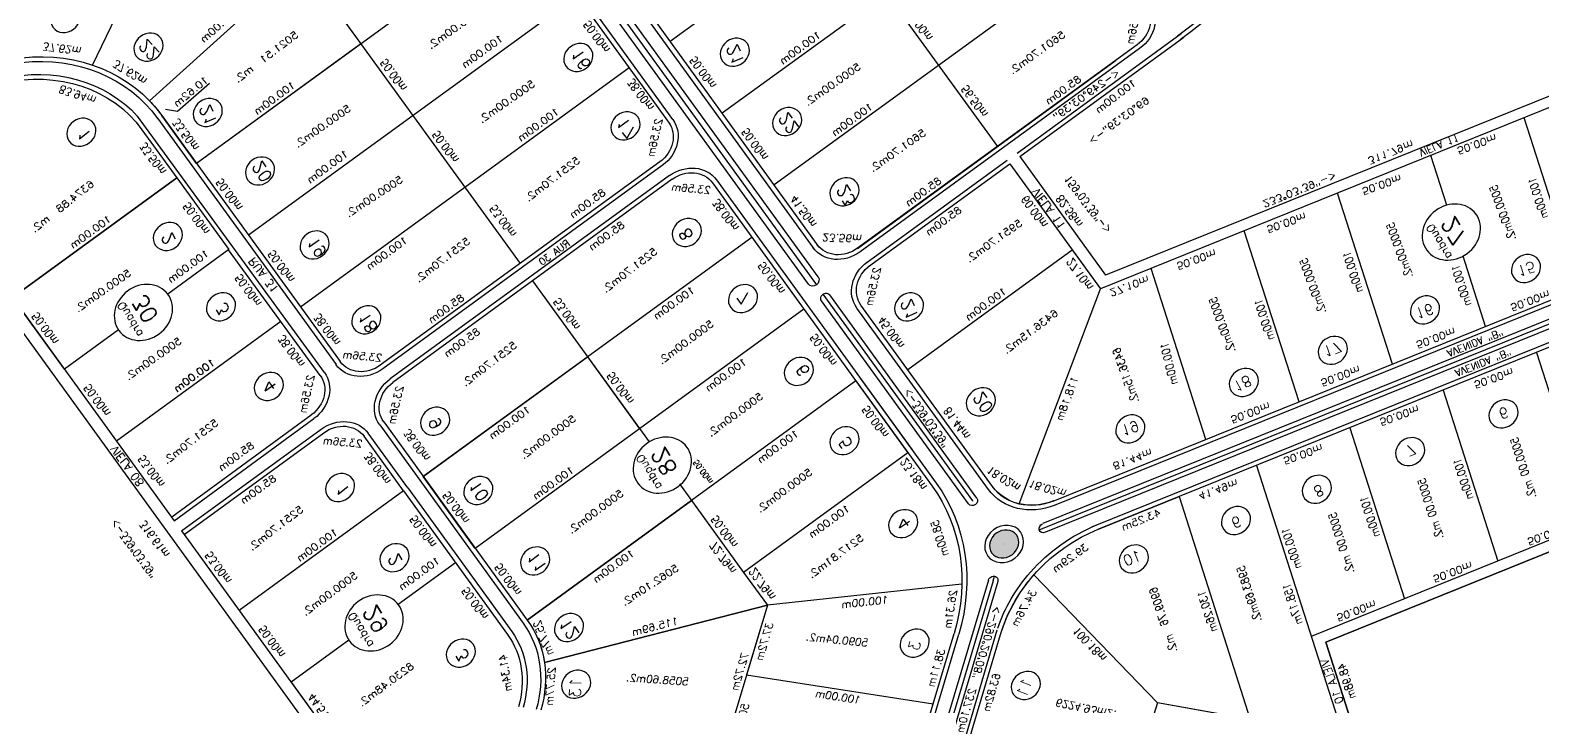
# Model space of a CAD drawing. Extents: x -23785941 to 8798891, y -8418521 to 21897894.
# Drawn here: x -3037335 to -2832193, y 4982479 to 5074218 of the extents above; entities that cross this region are included whole.
import ezdxf
from ezdxf.enums import TextEntityAlignment as Align

# ---------------------------------------------------------------- set-up
doc = ezdxf.new("R2010")
doc.units = 0
doc.header["$MEASUREMENT"] = 0
doc.header["$PDMODE"] = 34
doc.header["$PDSIZE"] = 1
doc.layers.get('0').update_dxf_attribs({"linetype": 'CONTINUOUS'})
for name, color, linetype in [('CALCADA', 3, 'CONTINUOUS'), ('LT', 6, 'CONTINUOUS'), ('REG60_100', 2, 'CONTINUOUS'), ('RUA', 1, 'CONTINUOUS'), ('VIEWPORT', 7, 'CONTINUOUS')]:
    doc.layers.add(name, color=color, linetype=linetype)
doc.styles.add('1_5MM', font='romans.shx', dxfattribs={"height": 6})
doc.styles.add('1MM', font='romans.shx', dxfattribs={"height": 4})
doc.styles.add('2MM', font='romans.shx', dxfattribs={"height": 8})

# ---------------------------------------------------------------- blocks, each defined once
blk = doc.blocks.new('A$C3D774E76')
at = {"layer": 'LT'}
blk.add_hatch(color=104, dxfattribs=at).paths.add_polyline_path([(-24013.18, -2463.38, 1), (-24018.43, -2449.33, 1)])
for p, q in [((-24461.39, -2129.73), (-24145.04, -2127.33)), ((-24459.75, -2135.71), (-24306.75, -2134.55)), ((-24458.99, -2235.71), (-24459.75, -2135.71)), ((-24409.5, -2168.19), (-24409.75, -2135.34)), ((-24359, -2234.95), (-24359.75, -2134.96)), ((-24306.75, -2134.55), (-24304.25, -2134.54)), ((-24306.75, -2134.7), (-24306.75, -2134.55)), ((-24306.75, -2134.7), (-24306.34, -2219.69)), ((-24297.26, -2134.48), (-24147.25, -2133.34)), ((-24294.76, -2134.46), (-24294.11, -2219.47)), ((-24241, -2234.06), (-24241.76, -2134.06)), ((-24191.76, -2133.68), (-24147.25, -2133.34)), ((-24191.49, -2168.8), (-24191.76, -2133.68)), ((-24408.99, -2235.33), (-24409.28, -2198.18)), ((-24191, -2233.68), (-24191.26, -2198.79)), ((-24538.31, -2235.29), (-24642.2, -2406.19)), ((-24492.49, -2235.96), (-24458.99, -2235.71)), ((-24321.26, -2234.77), (-24408.99, -2235.2)), ((-24241, -2234.06), (-24279.01, -2234.35)), ((-24241, -2234.06), (-24141, -2233.3)), ((-24115.95, -2239.7), (-24067.36, -2344.75)), ((-24503, -2247.4), (-24525.81, -2446.09)), ((-24492.4, -2247.97), (-24320.9, -2246.67)), ((-24407.39, -2447.32), (-24408.9, -2247.33)), ((-24357.39, -2446.94), (-24358.9, -2246.95)), ((-24278.91, -2246.35), (-24140.91, -2245.3)), ((-24239.39, -2446.05), (-24240.91, -2246.06)), ((-24189.39, -2445.67), (-24190.91, -2245.68)), ((-24139.39, -2445.29), (-24140.91, -2245.3)), ((-24067.36, -2344.75), (-23977.34, -2240.52)), ((-24488.97, -2255.33), (-24493.84, -2251.17)), ((-24492.4, -2247.96), (-24458.9, -2247.71)), ((-24457.38, -2447.7), (-24458.9, -2247.71)), ((-24490.94, -2276.22), (-24488.97, -2255.33)), ((-24304.5, -2431.56), (-24305.79, -2261.54)), ((-24292.5, -2431.46), (-24293.79, -2261.46)), ((-23901.64, -2305.96), (-23967.1, -2381.59)), ((-24067.36, -2344.75), (-24042.71, -2316.2)), ((-24042.74, -2316.17), (-23967.08, -2381.57)), ((-24491.64, -2347.96), (-24305.15, -2346.55)), ((-24491.64, -2347.96), (-24458.14, -2347.71)), ((-24293.15, -2346.46), (-24180.96, -2345.61)), ((-24151.85, -2345.39), (-24090.15, -2344.92)), ((-24139.39, -2445.29), (-24140.15, -2345.3)), ((-24090.15, -2344.92), (-24067.36, -2344.75)), ((-24089.4, -2444.92), (-24090.15, -2344.92)), ((-24011.7, -2427.9), (-24067.36, -2344.75)), ((-23967.08, -2381.57), (-23991.98, -2410.42)), ((-23892.29, -2470.69), (-23828.49, -2393.69)), ((-24490.88, -2447.96), (-24317.88, -2446.65)), ((-24277.39, -2446.34), (-24089.4, -2444.92)), ((-24139.39, -2445.29), (-24066.22, -2444.74)), ((-24139.37, -2447.79), (-24066.2, -2447.24)), ((-24002.73, -2441.22), (-24004.37, -2443.11)), ((-24212.4, -2469.85), (-24490.7, -2471.96)), ((-24304.19, -2670.55), (-24305.71, -2470.56)), ((-24254.19, -2670.17), (-24255.71, -2470.18)), ((-24045.75, -2468.48), (-24172.21, -2469.44)), ((-24127.21, -2469.2), (-24126.45, -2569.2)), ((-24045.78, -2468.59), (-24045.78, -2468.58)), ((-24045.11, -2468.58), (-24045.78, -2468.59)), ((-23584.29, -2725.91), (-23892.29, -2470.69)), ((-24354.19, -2670.93), (-24355.71, -2470.94)), ((-24028.94, -2474.07), (-24099.35, -2568.99)), ((-24197.81, -2654.75), (-24199.1, -2484.64)), ((-24199.07, -2484.64), (-24197.88, -2641.36)), ((-24187.07, -2484.55), (-24187.1, -2484.55)), ((-24187.08, -2483.65), (-24186.42, -2569.65)), ((-24019, -2487.95), (-24018.81, -2488.59)), ((-23887.66, -2933), (-24018.92, -2488.03)), ((-24018.81, -2488.59), (-24018.81, -2488.59)), ((-24018.81, -2488.59), (-24018.8, -2488.59)), ((-24045.57, -2496.48), (-24045.57, -2496.48)), ((-24045.57, -2496.48), (-24045.56, -2496.48)), ((-23978.73, -2539.45), (-23853.79, -2502.59)), ((-23966.99, -2579.24), (-23815.28, -2534.49)), ((-23867.97, -2914.94), (-23978.73, -2539.45)), ((-23863.62, -2555.01), (-23816.66, -2541.15)), ((-23816.66, -2541.15), (-23863.62, -2555.01)), ((-23772.05, -2886.65), (-23871.07, -2550.95)), ((-23743.03, -2963.82), (-23863.62, -2555.01)), ((-23863.62, -2555.01), (-23743.9, -2960.9)), ((-23995.77, -2566.7), (-24091.69, -2595)), ((-24454.94, -2571.69), (-24198.45, -2569.75)), ((-24186.45, -2569.65), (-24099.35, -2568.99)), ((-24186.41, -2575.65), (-24103.83, -2575.03)), ((-24126.45, -2569.2), (-24099.35, -2568.99)), ((-24016.67, -2870.5), (-24103.83, -2575.03)), ((-23973.73, -2994.88), (-24099.35, -2569)), ((-24186.38, -2575.65), (-24185.62, -2675.54)), ((-23952.84, -2627.2), (-23856.93, -2598.91)), ((-23981.62, -2614.66), (-24077.54, -2642.95)), ((-23938.7, -2675.16), (-23842.78, -2646.86)), ((-23967.48, -2662.62), (-24063.4, -2690.91)), ((-23924.55, -2723.11), (-23828.64, -2694.82)), ((-23953.33, -2710.57), (-23992.8, -2722.22)), ((-24021.33, -2730.63), (-24049.25, -2738.87)), ((-23939.19, -2758.53), (-24035.1, -2786.82))]:
    blk.add_line(p, q)
at = {"color": 1}
blk.add_line((-24166.49, -2340.34), (-24166.5, -2338.97), dxfattribs=at)
at = {"color": 100}
for p, q in [((-24199.32, -2454.75), (-24490.82, -2456.96)), ((-24045.86, -2453.98), (-24187.29, -2455.05)), ((-24490.79, -2459.96), (-24196.3, -2457.73)), ((-24199.28, -2460.75), (-24490.77, -2462.96)), ((-24045.84, -2456.48), (-24189.77, -2457.57)), ((-24045.82, -2458.98), (-24187.26, -2460.05)), ((-23877.18, -2934.96), (-24012.07, -2477.65)), ((-24010.49, -2474.38), (-23874.13, -2936.66)), ((-23872.39, -2933.54), (-24007.28, -2476.23))]:
    blk.add_line(p, q, dxfattribs=at)
blk.add_lwpolyline([(-24409.5, -2168.19), (-24409.75, -2135.34), (-24459.75, -2135.71), (-24458.99, -2235.71), (-24408.99, -2235.33), (-24409.28, -2198.18)])
for points in [[(-24115.95, -2239.7, -0.106704), (-24140.91, -2245.29), (-24140.15, -2345.3), (-24090.15, -2344.92), (-24067.36, -2344.75)], [(-24492.4, -2247.96, -0.030482), (-24503, -2247.4), (-24514.41, -2346.74, 0.030478), (-24491.65, -2347.96), (-24458.14, -2347.71), (-24458.9, -2247.71)], [(-23588.11, -2730.52), (-23816.66, -2541.15), (-23863.62, -2555.01), (-23743.9, -2960.9), (-23648.6, -2992.89, -0.001873), (-23648.31, -2992.98), (-23617.79, -2894.98), (-23504.49, -2829.52, 0.088982)]]:
    blk.add_lwpolyline(points, format="xyb", close=True)
blk.add_lwpolyline([(-24240.91, -2246.06), (-24240.15, -2346.06), (-24190.15, -2345.68), (-24190.91, -2245.68)], close=True)
blk.add_lwpolyline([(-24240.91, -2246.06), (-24240.15, -2346.06), (-24190.15, -2345.68), (-24190.91, -2245.68)], close=True)
at = {"color": 5}
for centre in [(-24409.09, -2183.18), (-24190.96, -2183.79), (-24166.04, -2344.05), (-24007.62, -2724.54)]:
    blk.add_circle(centre, 15, dxfattribs=at)
for centre in [(-24263.78, -2209.88), (-24148.23, -2209.34), (-24511.64, -2211.23), (-24435.36, -2215.04), (-24385.68, -2215.54), (-24333.5, -2211.19), (-24213.73, -2210.93), (-24568.5, -2238.14), (-24095.47, -2245.9), (-24123.61, -2259.64), (-24527.79, -2262.66), (-24478.28, -2267.03), (-24331.12, -2269.29), (-24262.03, -2266.88), (-24216.15, -2263.77), (-24165.14, -2265.69), (-24434.23, -2270.66), (-24382.39, -2270.66), (-24000.78, -2391.97), (-24263.43, -2421.67), (-24214.6, -2424.62), (-24162.89, -2425.47), (-24116.18, -2423.29), (-24058.85, -2422.33), (-23944.37, -2423.64), (-24379.18, -2429.85), (-24332.33, -2428.51), (-24015.81, -2456.36), (-24155.25, -2487.95), (-24088.13, -2488.68), (-24329.15, -2493.38), (-24280.18, -2493.79), (-24229.12, -2496.02), (-23965.62, -2503.31), (-24025.79, -2539.96), (-23948.83, -2555.01), (-23935.94, -2596.15), (-24008.87, -2598.43), (-23993.65, -2643.07), (-23921.79, -2644.1), (-23981.13, -2691.38), (-23907.65, -2692.06), (-23966.09, -2743.45)]:
    blk.add_circle(centre, 7.5)
for centre, radius, start, end in [((-24493.06, -2160.84), 75.12, 206.41063, 270.43452), ((-24493.06, -2160.84), 87.12, 213.96119, 270.43452), ((-24141.37, -2184.69), 48.6, 270.43452, 319.1598), ((-24321.34, -2219.77), 15, 270.28179, 0.28179), ((-24279.12, -2219.36), 14.99, 180.43452, 270.43452), ((-24141.37, -2184.69), 60.6, 270.43452, 319.1598), ((-24320.78, -2261.65), 14.99, 0.43452, 90.43452), ((-24278.79, -2261.35), 15, 90.43452, 180.43452), ((-24066.97, -2345.72), 99.04, 270.43452, 319.20869), ((-24375.9, -2428.22), 6.821210263296962e-13, 44.38052, 339.49536), ((-24319.49, -2431.67), 14.99, 270.43452, 0.43452), ((-24277.5, -2431.34), 15, 180.43452, 270.4344), ((-23919.95, -2476.97), 74.08, 139.1598, 196.43452), ((-24214.1, -2484.75), 15, 0.43063, 90.43452), ((-24172.1, -2484.44), 15, 90.43452, 180.43063), ((-24045.57, -2496.48), 27.9, 16.42982, 90.43452), ((-24045.54, -2496.38), 27.9, 16.44542, 90.43452), ((-24212.81, -2654.86), 15, 270.43452, 0.43452), ((-24462.67, -2675.37), 277, 317.20508, 0.43452)]:
    blk.add_arc(centre, radius, start, end)
at = {"color": 100}
for centre, radius, start, end in [((-24199.3, -2457.75), 3, 89.91476, 90.43452), ((-24199.3, -2457.75), 3, 270.43452, 90.43452), ((-24187.27, -2457.55), 2.5, 90.43452, 270.43452), ((-24045.84, -2456.48), 2.5, 270.43452, 90.43452), ((-24199.3, -2457.75), 3, 270.43452, 270.95429), ((-24009.73, -2476.77), 2.5, 16.43452, 196.43452)]:
    blk.add_arc(centre, radius, start, end, dxfattribs=at)
for p in [(-24492.49, -2235.96), (-24458.99, -2235.71), (-24141, -2233.3), (-24140.91, -2245.3), (-24492.4, -2247.96), (-23991.98, -2410.42), (-24375.9, -2428.22), (-24304.5, -2431.56), (-24292.5, -2431.46), (-24317.88, -2446.65), (-24277.39, -2446.34), (-24066.22, -2444.74), (-24045.84, -2456.48), (-24015.81, -2456.36), (-24015.81, -2456.36), (-24045.78, -2468.59), (-24045.75, -2468.48), (-24009.68, -2476.94), (-24018.81, -2488.59), (-24018.78, -2488.48), (-24197.81, -2654.74)]:
    blk.add_point(p)
at = {"color": 1}
blk.add_point((-24015.78, -2456.25), dxfattribs=at)
at = {"layer": 'CALCADA'}
for p, q in [((-24297.26, -2134.48), (-24296.61, -2219.49)), ((-24240.98, -2236.56), (-24278.99, -2236.85)), ((-24240.98, -2236.56), (-24140.98, -2235.8)), ((-24492.42, -2245.47), (-24320.91, -2244.17)), ((-24278.93, -2243.85), (-24140.93, -2242.8)), ((-24302, -2431.54), (-24303.29, -2261.52)), ((-24295, -2431.47), (-24296.29, -2261.48)), ((-24004.66, -2439.56), (-23875.89, -2290.59)), ((-24002.73, -2441.22), (-23872.36, -2290.33)), ((-24000.87, -2442.83), (-23872.1, -2293.86)), ((-23899.74, -2307.6), (-23965.21, -2383.23)), ((-23908.39, -2346.89), (-23979.23, -2428.61)), ((-23965.19, -2383.2), (-23990.09, -2412.05)), ((-24277.37, -2448.84), (-24089.38, -2447.42)), ((-24319.36, -2449.16), (-24490.86, -2450.46)), ((-24212.42, -2467.35), (-24490.72, -2469.46)), ((-24045.77, -2465.98), (-24172.23, -2466.94)), ((-24195.31, -2654.72), (-24196.6, -2484.62)), ((-24189.58, -2483.59), (-24188.92, -2569.67)), ((-24199.06, -2486.18), (-24198.42, -2569.75)), ((-23885.27, -2932.29), (-24016.52, -2487.32)), ((-23870.37, -2915.65), (-23994.19, -2495.87)), ((-24188.88, -2575.67), (-24188.12, -2675.56))]:
    blk.add_line(p, q, dxfattribs=at)
blk.add_lwpolyline([(-24304.25, -2134.54), (-24303.84, -2219.68, -0.414214), (-24321.25, -2237.27), (-24500.06, -2238.15)], format="xyb", dxfattribs=at)
blk.add_circle((-24015.81, -2456.36), 10, dxfattribs=at)
for centre, radius, start, end in [((-24493.06, -2160.84), 77.62, 206.53283, 264.86259), ((-24493.06, -2160.84), 84.62, 213.96119, 270.43452), ((-24279.12, -2219.36), 17.49, 180.43452, 270.43452), ((-24141.37, -2184.69), 51.1, 270.43452, 319.1598), ((-24141.37, -2184.69), 58.1, 270.43452, 319.1598), ((-24320.78, -2261.65), 17.49, 0.43452, 90.43452), ((-24278.79, -2261.35), 17.5, 90.43452, 180.43452), ((-24066.97, -2345.72), 101.54, 270.43452, 319.20869), ((-24319.49, -2431.67), 17.49, 270.43452, 0.43452), ((-24277.5, -2431.34), 17.5, 180.43452, 270.4344), ((-23919.91, -2477), 76.58, 141.37489, 166.04907), ((-24002.77, -2441.19), 2.5, 139.1598, 319.1598), ((-23919.91, -2477), 76.58, 166.04907, 196.43452), ((-24214.1, -2484.75), 17.5, 0.43452, 90.43452), ((-24172.1, -2484.44), 17.5, 90.43452, 180.43063), ((-24045.57, -2496.48), 30.4, 16.42982, 90.43452), ((-24212.81, -2654.86), 17.5, 270.43452, 0.43452), ((-24462.67, -2675.37), 274.5, 317.20508, 0.43452)]:
    blk.add_arc(centre, radius, start, end, dxfattribs=at)
at = {"layer": 'REG60_100'}
blk.add_point((-24185.62, -2675.54), dxfattribs=at)
at = {"layer": 'VIEWPORT'}
for p, q in [((-24497.02, -2238.14), (-24497.02, -2238.13)), ((-23906.47, -2348.1), (-23975.99, -2428.53)), ((-23936.13, -2382.42), (-23975.99, -2428.53)), ((-23892.29, -2470.69), (-23866.77, -2439.89)), ((-23892.29, -2470.69), (-23866.77, -2439.89)), ((-23991.85, -2459.14), (-23892.29, -2470.69)), ((-23991.81, -2459.14), (-23892.29, -2470.69)), ((-23892.29, -2470.69), (-23991.81, -2459.14)), ((-23991.81, -2459.14), (-23892.29, -2470.69)), ((-23853.79, -2502.59), (-23892.29, -2470.69)), ((-23978.73, -2539.45), (-23990.96, -2497.96)), ((-23990.96, -2497.96), (-23978.73, -2539.45)), ((-23978.73, -2539.45), (-23853.79, -2502.59))]:
    blk.add_line(p, q, dxfattribs=at)
blk.add_arc((-23919.95, -2476.97), 74.08, 139.1598, 166.0687, dxfattribs=at)
for p in [(-24306.34, -2219.69), (-24294.11, -2219.47), (-24321.26, -2234.77), (-24279.01, -2234.35), (-24320.9, -2246.67), (-24278.91, -2246.35), (-24305.79, -2261.54), (-24293.79, -2261.46), (-23975.99, -2428.53), (-24212.4, -2469.85), (-24172.21, -2469.44), (-24199.1, -2484.64), (-24187.08, -2483.65), (-23990.96, -2497.96)]:
    blk.add_point(p, dxfattribs=at)
at = {"style": '1MM'}
for s, rotation, p in [('100.00m', 90.43452, (-24463.37, -2185.74)), ('100.00m', 90.43452, (-24463.37, -2185.74)), ('100.00m', 90.43452, (-24463.37, -2185.74)), ('100.00m', 90.43452, (-24463.37, -2185.74)), ('100.00m', 90.43452, (-24463.37, -2185.74)), ('100.00m', 90.43452, (-24463.37, -2185.74)), ('100.00m', 90.43452, (-24463.37, -2185.74)), ('100.00m', 90.43452, (-24463.37, -2185.74)), ('100.00m', 90.43452, (-24463.37, -2185.74)), ('100.00m', 90.43452, (-24463.37, -2185.74)), ('100.00m', 90.43452, (-24463.37, -2185.74)), ('100.00m', 90.43452, (-24463.37, -2185.74)), ('100.00m', 90.43452, (-24463.37, -2185.74)), ('100.00m', 90.43452, (-24463.37, -2185.74)), ('100.00m', 90.28175, (-24363.51, -2184.97)), ('100.00m', 90.28175, (-24363.51, -2184.97)), ('100.00m', 90.43452, (-24363.37, -2184.98)), ('33.50m', 0.43369, (-24475.77, -2231.84)), ('33.50m', 0.43369, (-24475.77, -2231.84)), ('33.50m', 0.43369, (-24475.77, -2231.84)), ('33.50m', 0.43369, (-24475.77, -2231.84)), ('33.50m', 0.43369, (-24475.77, -2231.84)), ('33.50m', 0.43369, (-24475.77, -2231.84)), ('33.50m', 0.43369, (-24475.77, -2231.84)), ('33.50m', 0.43369, (-24475.77, -2231.84)), ('33.50m', 0.43369, (-24475.77, -2231.84)), ('33.50m', 0.43369, (-24475.77, -2231.84)), ('33.50m', 0.43369, (-24475.77, -2231.84)), ('33.50m', 0.43369, (-24475.77, -2231.84)), ('33.50m', 0.43369, (-24475.77, -2231.84)), ('33.50m', 0.43369, (-24475.77, -2231.84)), ('50.00m', 0.43452, (-24215.88, -2249.87)), ('100.00m', 90.43452, (-24236.53, -2296.03)), ('100.00m', 90.43452, (-24136.53, -2295.27)), ('50.00m', 0.43452, (-24382.41, -2443.13))]:
    blk.add_text(s, height=4, rotation=rotation, dxfattribs=at).set_placement(p, align=Align.MIDDLE)
at = {"color": 1, "style": '1MM'}
for s, rotation, p in [('<-290%%d20\'08"  237.10m', 49.1598, (-23967.78, -2409.7)), ('<-339%%d03\'39"', 0.43452, (-24099.13, -2462.3))]:
    blk.add_text(s, height=4, rotation=rotation, dxfattribs=at).set_placement(p, align=Align.MIDDLE)
at = {"char_height": 4, "width": 603.212, "attachment_point": 1, "style": '1MM'}
for s, insert in [('VIELA 08', (-24358.17, -2129.89)), ('VIELA 11', (-24166.43, -2570))]:
    blk.add_mtext(s, dxfattribs=dict(at, insert=insert))
at = {"color": 1, "char_height": 4, "attachment_point": 1, "rotation": 5.03393, "style": '1MM'}
for insert in [(-24421.47, -2174.79), (-24203.33, -2175.4), (-24178.42, -2335.66), (-24018.52, -2715.83)]:
    blk.add_mtext('Quadra', dxfattribs=dict(at, insert=insert))
at = {"color": 1, "char_height": 8, "width": 20.682, "attachment_point": 1, "rotation": 5.03393, "style": '2MM'}
for s, insert in [('30', (-24418.6, -2181.57)), ('29', (-24200.46, -2182.18)), ('28', (-24175.55, -2342.44)), ('27', (-24015.65, -2722.61))]:
    blk.add_mtext(s, dxfattribs=dict(at, insert=insert))
at = {"attachment_point": 1}
for s, insert, char_height, width, rotation, style in [('1', (-24512.52, -2208.5), 6, 1.625, 358.54579, '1_5MM'), ('4', (-24336.59, -2208.61), 6, 5.226, 1.97758, '1_5MM'), ('1', (-24264.66, -2207.15), 6, 1.625, 358.54579, '1_5MM'), ('2', (-24216.12, -2207.8), 6, 11.198, 6.58516, '1_5MM'), ('3', (-24149.94, -2206.53), 6, 7.465, 2.85322, '1_5MM'), ('2', (-24437.75, -2211.91), 6, 11.198, 6.58516, '1_5MM'), ('3', (-24387.38, -2212.74), 6, 7.465, 2.85322, '1_5MM'), ('13', (-24100.7, -2245.52), 6, 1.625, 35.64244, '1_5MM'), ('22', (-24531.89, -2258.38), 6, 2.438, 354.14697, '1_5MM'), ('10', (-24221.85, -2260.81), 6, 2.438, 0.24916, '1_5MM'), ('12', (-24129.15, -2256.34), 6, 3.251, 1.76162, '1_5MM'), ('21', (-24483.55, -2264.59), 6, 7.631, 10.80167, '1_5MM'), ('20', (-24439.28, -2268.29), 6, 4.927, 1.05228, '1_5MM'), ('19', (-24386.58, -2267.98), 6, 3.942, 1.1608, '1_5MM'), ('18', (-24335.43, -2266.3), 6, 3.942, 1.67589, '1_5MM'), ('9', (-24264.48, -2263.81), 6, 7.631, 9.4021, '1_5MM'), ('11', (-24170.06, -2263.02), 6, 2.438, 0.24916, '1_5MM'), ('3', (-24003.99, -2391.38), 6, 7.465, 47.0096, '1_5MM'), ('8', (-24266.17, -2418.12), 6, 4.927, 5.66939, '1_5MM'), ('17', (-24337.15, -2425.35), 6, 8.212, 0.07022, '1_5MM'), ('7', (-24217.7, -2422.25), 6, 3.942, 359.42542, '1_5MM'), ('6', (-24165.22, -2424.45), 6, 3.942, 1.67589, '1_5MM'), ('5', (-24117.72, -2420.13), 6, 8.212, 0.07022, '1_5MM'), ('4', (-24061.95, -2419.75), 6, 5.226, 1.97758, '1_5MM'), ('16', (-24383.59, -2427.49), 6, 5.226, 1.97758, '1_5MM'), ('21', (-24160.51, -2485.52), 6, 7.631, 10.80167, '1_5MM'), ('21', (-24334.42, -2490.95), 6, 7.631, 10.80167, '1_5MM'), ('22', (-24285, -2490.83), 6, 2.438, 0.24916, '1_5MM'), ('23', (-24233.16, -2493.06), 6, 3.251, 4.71761, '1_5MM'), ('20', (-24093.18, -2486.32), 6, 4.927, 1.05228, '1_5MM'), ('10', (-23968.19, -2508.03), 6, 12.009, 105.94033, '1_5MM'), ('19', (-24024.87, -2534.89), 6, 3.942, 290.0437, '1_5MM'), ('VIELA 10', (-23857.05, -2547.37), 4, 603.212, 14.41543, '1MM'), ('9', (-23950.34, -2557.44), 6, 8.006, 106.39164, '1_5MM'), ('18', (-24006.68, -2592.68), 6, 3.942, 280.27029, '1_5MM'), ('8', (-23932.15, -2593.74), 6, 9.341, 282.86126, '1_5MM'), ('17', (-23992.91, -2638.05), 6, 8.212, 288.71137, '1_5MM'), ('7', (-23920, -2641.9), 6, 10.008, 286.39145, '1_5MM'), ('16', (-23979.29, -2685.62), 6, 5.226, 288.41324, '1_5MM'), ('6', (-23906.05, -2689.28), 6, 6.672, 292.03327, '1_5MM'), ('VIELA 11', (-24052.03, -2734.63), 4, 603.212, 286.19469, '1MM'), ('15', (-23964.47, -2738.24), 6, 7.465, 289.45257, '1_5MM')]:
    blk.add_mtext(s, dxfattribs=dict(at, insert=insert, char_height=char_height, width=width, rotation=rotation, style=style))
at = {"insert": (-23949.49, -2424.83), "char_height": 6, "attachment_point": 1, "rotation": 53.66973, "style": '1_5MM'}
blk.add_mtext('11', dxfattribs=at)
at = {"layer": 'REG60_100', "style": '1MM'}
for s, height, rotation, p in [('316.61m', 4, 0.09333, (-24302.6, -2121.36)), ('50.00m', 4, 0.43452, (-24216.73, -2137.87)), ('44.51m', 4, 0.43452, (-24169.48, -2137.51)), ('50.00m', 4, 0.43452, (-24434.72, -2139.53)), ('50.00m', 4, 0.43452, (-24384.73, -2139.15)), ('53.00m', 4, 0.28175, (-24334.42, -2139.86)), ('53.00m', 4, 0.43452, (-24268.23, -2138.26)), ('85.00m', 4, 90.28175, (-24312.8, -2177.8)), ('85.00m', 4, 90.43452, (-24290.43, -2176.94)), ('100.00m', 4, 90.43452, (-24245.38, -2184.09)), ('100.00m', 4, 90.43452, (-24463.37, -2185.74)), ('100.00m', 4, 90.28175, (-24363.51, -2184.97)), ('100.00m', 4, 90.43452, (-24415.07, -2214.39)), ('100.00m', 4, 90.43452, (-24198.31, -2216.12)), ('83.94m', 4, 328.4223, (-24529.78, -2220.78)), ('23.56m', 4, 45.28175, (-24317.67, -2224.2)), ('23.56m', 4, 135.43452, (-24283.74, -2224.06)), ('41.34m', 4, 24.79702, (-24124.48, -2221.25)), ('37.62m', 4, 317.68247, (-24555.9, -2228.1)), ('33.50m', 4, 0.43369, (-24475.77, -2231.84)), ('50.00m', 4, 0.43452, (-24434.02, -2231.52)), ('50.00m', 4, 0.43452, (-24384.02, -2231.14)), ('38.00m', 4, 0.28175, (-24342.08, -2230.38)), ('38.00m', 4, 0.43452, (-24260.03, -2230.2)), ('50.00m', 4, 0.43452, (-24216.03, -2229.87)), ('50.00m', 4, 0.43452, (-24166.03, -2229.49)), ('25.77m', 4, 36.97841, (-24103.34, -2235.21)), ('37.62m', 4, 341.07786, (-24522.4, -2247.88)), ('50.00m', 4, 0.43452, (-24165.88, -2249.49)), ('25.77m', 4, 12.64008, (-24127.56, -2246.41)), ('33.50m', 4, 0.43369, (-24475.62, -2251.84)), ('50.00m', 4, 0.43452, (-24433.87, -2251.52)), ('50.00m', 4, 0.43452, (-24383.88, -2251.14)), ('38.00m', 4, 0.43452, (-24339.88, -2250.81)), ('23.56m', 4, 135.43452, (-24316.16, -2256.96)), ('23.56m', 4, 45.28175, (-24282.88, -2256.15)), ('38.00m', 4, 0.43452, (-24257.35, -2252.64)), ('50.00m', 4, 0.43452, (-24215.88, -2249.87)), ('10.62m', 4, 86.94202, (-24493.46, -2266.5)), ('100.00m', 4, 90.43452, (-24236.53, -2296.03)), ('100.00m', 4, 90.43452, (-24194.53, -2295.7)), ('100.00m', 4, 90.43452, (-24136.53, -2295.27)), ('115.69m', 4, 114.82425, (-24095.29, -2293.9)), ('100.00m', 4, 83.84632, (-24514.28, -2297.5)), ('100.00m', 4, 90.43452, (-24462.52, -2297.73)), ('100.00m', 4, 90.43452, (-24413.59, -2298.69)), ('100.00m', 4, 90.43452, (-24354.52, -2296.92)), ('85.00m', 4, 90.43452, (-24288.8, -2300.47)), ('85.00m', 4, 90.43452, (-24309.47, -2304.08)), ('50.00m', 4, 49.1598, (-24023.37, -2299.88)), ('72.72m', 4, 49.20286, (-24046.63, -2314.6)), ('37.72m', 4, 49.18258, (-24052.01, -2333.09)), ('72.79m', 4, 0.43452, (-24103.79, -2341.02)), ('100.00m', 4, 139.14258, (-24002.3, -2345.86)), ('50.00m', 4, 0.43452, (-24433.12, -2351.52)), ('50.00m', 4, 0.43452, (-24383.12, -2351.14)), ('53.00m', 4, 0.43452, (-24330.2, -2352.21)), ('53.00m', 4, 0.43452, (-24266.62, -2350.26)), ('50.00m', 4, 0.43452, (-24215.12, -2349.87)), ('50.00m', 4, 0.43452, (-24115.13, -2349.11)), ('22.79m', 4, 0.43452, (-24078.73, -2348.83)), ('50.00m', 3, 0.43452, (-24149.38, -2358.2)), ('100.00m', 4, 123.79591, (-24036.21, -2384.1)), ('85.00m', 4, 90.28175, (-24309.91, -2390.83)), ('85.00m', 4, 90.43452, (-24288.83, -2388.93)), ('100.00m', 4, 90.43452, (-24414.09, -2393.66)), ('100.00m', 4, 90.28175, (-24362.08, -2394.44)), ('100.00m', 4, 90.43452, (-24235.77, -2396.03)), ('100.00m', 4, 90.43452, (-24185.77, -2395.65)), ('100.00m', 4, 90.43452, (-24135.77, -2395.27)), ('100.00m', 4, 90.43452, (-24084.69, -2393.74)), ('38.11m', 4, 49.20508, (-23982.57, -2393.39)), ('63.82m', 4, 49.02258, (-23952.95, -2408.17)), ('26.31m', 4, 41.55758, (-24004.49, -2416.17)), ('23.56m', 4, 45.28175, (-24317.41, -2436.8)), ('23.56m', 4, 135.43452, (-24282.14, -2436.05)), ('58.00m', 4, 17.16286, (-24040.14, -2432.5)), ('38.00m', 4, 0.43452, (-24258.42, -2442.2)), ('50.00m', 4, 0.43452, (-24214.42, -2441.86)), ('50.00m', 4, 0.43452, (-24164.42, -2441.38)), ('50.00m', 4, 0.43452, (-24114.42, -2441)), ('23.18m', 4, 0.43452, (-24077.83, -2440.83)), ('34.76m', 4, 62.60452, (-23980.33, -2445.69)), ('38.00m', 4, 0.28175, (-24341.51, -2443.65)), ('100.18m', 4, 353.3798, (-23941.58, -2460.94)), ('81.44m', 4, 0.44008, (-24086.47, -2472.89)), ('18.02m', 4, 341.25119, (-24045.39, -2475.21)), ('39.29m', 4, 91.24175, (-23987.39, -2478.47)), ('50.00m', 4, 0.43452, (-24330.68, -2474.75)), ('50.00m', 4, 0.43452, (-24280.68, -2474.37)), ('41.50m', 4, 0.43452, (-24234.03, -2474.01)), ('23.56m', 4, 311.97147, (-24208.75, -2481.72)), ('23.56m', 4, 45.43258, (-24176.81, -2479.8)), ('45.00m', 4, 0.29869, (-24149.69, -2473.32)), ('18.02m', 4, 325.98515, (-24026.22, -2489.8)), ('100.00m', 4, 90.43452, (-24130.83, -2519.23)), ('43.25m', 4, 106.43452, (-23981.01, -2517.58)), ('100.00m', 4, 90.43452, (-24309.33, -2520.58)), ('100.00m', 4, 90.43452, (-24259.33, -2520.2)), ('118.18m', 4, 53.43758, (-24060.94, -2523.92)), ('130.26m', 4, 16.43452, (-23917.39, -2517.18)), ('85.00m', 4, 90.43452, (-24202.77, -2527.22)), ('85.00m', 4, 90.41647, (-24182.76, -2526.63)), ('81.44m', 4, 287.36992, (-24011.23, -2532.11)), ('41.49m', 4, 288.63909, (-23968.82, -2557.21)), ('158.17m', 4, 16.43452, (-23892.26, -2553.03)), ('48.98m', 4, 16.43452, (-23839.01, -2551.92)), ('60.00m', 4, 0.43452, (-24156.48, -2565.43)), ('27.10m', 4, 0.43452, (-24112.93, -2565.1)), ('100.00m', 4, 16.43452, (-23917.9, -2568.93)), ('50.00m', 4, 287.86942, (-23867.48, -2576.41)), ('50.00m', 4, 0.43452, (-24279.92, -2574.36)), ('56.50m', 4, 0.43452, (-24226.67, -2573.96)), ('27.10m', 4, 287.96356, (-24090.89, -2581.39)), ('100.00m', 4, 20.51269, (-24042.68, -2574.32)), ('82.58m', 4, 0.43444, (-24145.08, -2579.34)), ('50.00m', 4, 287.86942, (-23992.81, -2592.29)), ('50.00m', 4, 288.67954, (-23956.36, -2601.01)), ('85.00m', 4, 90.43452, (-24202.13, -2612.27)), ('50.00m', 4, 288.67954, (-24080.47, -2615.67)), ('100.00m', 4, 16.43452, (-23906.01, -2609.22)), ('50.00m', 4, 287.86942, (-23852.8, -2625.88)), ('100.00m', 4, 88.98008, (-24181.74, -2631.41)), ('100.00m', 4, 16.43591, (-24030.71, -2624.97)), ('50.00m', 4, 287.86942, (-23979.36, -2638.71)), ('50.00m', 4, 288.67954, (-23941.69, -2650.49)), ('23.56m', 4, 45.43452, (-24208.1, -2659.49)), ('50.00m', 4, 288.67954, (-24067.02, -2662.09)), ('100.00m', 4, 16.43452, (-23891.87, -2657.17)), ('100.00m', 4, 16.43591, (-24022.68, -2673.91)), ('50.00m', 4, 287.86942, (-23838.13, -2674.13)), ('50.00m', 4, 287.86942, (-23964.68, -2687.57)), ('50.00m', 4, 288.67954, (-23927.01, -2698.74)), ('50.00m', 4, 288.67954, (-24052.35, -2710.96)), ('311.79m', 4, 286.43444, (-24064.09, -2723.9)), ('100.00m', 4, 16.43591, (-23980.26, -2712.94)), ('50.00m', 4, 287.86942, (-23950.01, -2735.82)), ('50.00m', 4, 288.67954, (-24038.9, -2760.43)), ('100.00m', 4, 16.43591, (-23994.24, -2768.9))]:
    blk.add_text(s, height=height, rotation=rotation, dxfattribs=at).set_placement(p, align=Align.MIDDLE)
for s, rotation, p in [(' 5251.70m2.', 88.70145, (-24331.52, -2165.61)), ('5000.00m2.', 91.55646, (-24429.35, -2173.37)), ('5000.00m2.', 91.55646, (-24381.61, -2173.49)), (' 5251.70m2.', 88.70145, (-24263.76, -2173.99)), ('8230.48m2.', 89.83523, (-24155.89, -2170.57)), (' 6374.88  m2.', 87.94676, (-24481.23, -2183.58)), ('5000.00m2.', 89.83523, (-24215.88, -2174.8)), ('5058.60m2.', 134.32061, (-24067.9, -2277.45)), ('5021.51  m2.', 88.95261, (-24480.77, -2306.46)), (' 5251.70m2.', 88.70145, (-24266.78, -2306.52)), ('5000.00m2.', 89.83523, (-24213.97, -2307.01)), ('5000.00m2.', 89.83523, (-24164.11, -2304.04)), ('5062.10m2.', 93.47833, (-24112.59, -2303.94)), ('5000.00m2.', 91.55646, (-24430.45, -2308.4)), ('5000.00m2.', 93.50249, (-24381.27, -2308.19)), (' 5251.70m2.', 88.70145, (-24329.65, -2318.37)), ('5090.04m2.', 136.02258, (-24025.91, -2360.07)), ('5000.00m2.', 91.55646, (-24379.96, -2388.5)), (' 5251.70m2.', 88.70145, (-24329.53, -2385.45)), (' 5251.70m2.', 88.70145, (-24262.3, -2389.44)), ('5000.00m2.', 89.83523, (-24210.78, -2389.26)), ('5000.00m2.', 89.83523, (-24161.44, -2387.63)), ('5000.00m2.', 89.83523, (-24110.5, -2384.92)), ('5217.81m2.', 89.83523, (-24063.45, -2386.14)), ('5000.00m2.', 91.55646, (-24430.64, -2389.95)), (' 6224.93m2.', 322.11599, (-23917.02, -2442.2)), ('6909.76  m2.', 16.21245, (-23927.1, -2500.14)), ('5000.00m2.', 91.55646, (-24278.69, -2522.57)), ('5601.70m2.', 91.52402, (-24226.86, -2528.98)), ('6436.15m2.', 89.24098, (-24100.22, -2528.9)), ('5951.70m2.', 91.31381, (-24153.56, -2540.8)), ('5983.69m2.', 16.61796, (-23910.06, -2541.75)), ('6436.15m2.', 14.72935, (-24050.71, -2556.73)), ('5000.00 m2.', 16.93375, (-23902.23, -2593.12)), (' 5601.70m2.', 90.96001, (-24224.63, -2614.25)), ('5000.00m2.', 14.72935, (-24041.3, -2609.67)), ('5000.00 m2.', 16.93375, (-23887.93, -2638.43)), ('5000.00m2.', 14.72935, (-24028.56, -2656.94)), ('5000.00 m2.', 16.93375, (-23875.47, -2687.1)), ('5000.00m2.', 14.72935, (-24015.72, -2701.75)), ('5000.00m2.', 14.72935, (-23998.2, -2753.49))]:
    blk.add_text(s, height=4, rotation=rotation, dxfattribs=at).set_placement(p, align=Align.BOTTOM_CENTER)
at = {"layer": 'RUA', "style": '1MM'}
for s, rotation, p in [('<-339°03\'39"', 0.09333, (-24305.16, -2110.4)), ('159%%d03\'39"->', 359.28444, (-24142.05, -2588.68)), ('<-249%%d03\'39"', 90.43452, (-24192.28, -2620.16)), ('69%%d03\'39"->', 90.43452, (-24169.72, -2625.55)), ('233%%d03\'39"->', 286.40503, (-24077.58, -2676.91))]:
    blk.add_text(s, height=4, rotation=rotation, dxfattribs=at).set_placement(p, align=Align.MIDDLE)
at = {"layer": 'RUA', "char_height": 4, "attachment_point": 1, "style": '1_5MM'}
for s, insert, width, rotation in [('RUA 31', (-24397.32, -2239.42), 808.839, 358.97799), ('RUA 30', (-24300.73, -2372.09), 808.839, 90), ('\\Fromant.shx;AVENIDA "B"', (-23940.01, -2684.42), 1478.691, 286.53109), ('\\Fromant.shx;AVENIDA "B"', (-23951.67, -2687.03), 1478.691, 286.53109)]:
    blk.add_mtext(s, dxfattribs=dict(at, insert=insert, width=width, rotation=rotation))
at = {"layer": 'VIEWPORT', "style": '1MM'}
for s, rotation, p in [('39.29m', 91.24175, (-23987.39, -2478.47)), ('39.29m', 91.24175, (-23987.39, -2478.47)), ('39.29m', 91.24175, (-23987.39, -2478.47)), ('43.25m', 106.43452, (-23981.01, -2517.58)), ('43.25m', 106.43452, (-23981.01, -2517.58)), ('43.25m', 106.43452, (-23981.01, -2517.58)), ('130.26m', 16.43452, (-23917.39, -2517.18)), ('130.26m', 16.43452, (-23917.39, -2517.18)), ('130.26m', 16.43452, (-23917.39, -2517.18)), ('130.26m', 16.43452, (-23917.39, -2517.18))]:
    blk.add_text(s, height=4, rotation=rotation, dxfattribs=at).set_placement(p, align=Align.MIDDLE)

msp = doc.modelspace()

# ---------------------------------------------------------------- block references
at = {"linetype": 'Continuous', "xscale": 240.4782668173248, "yscale": -275.6364145158877, "zscale": 240.4782668173248, "rotation": 306.4169145854838}
msp.add_blockref('A$C3D774E76', (-21555, -44868), dxfattribs=at)

doc.saveas('drawing.dxf')
